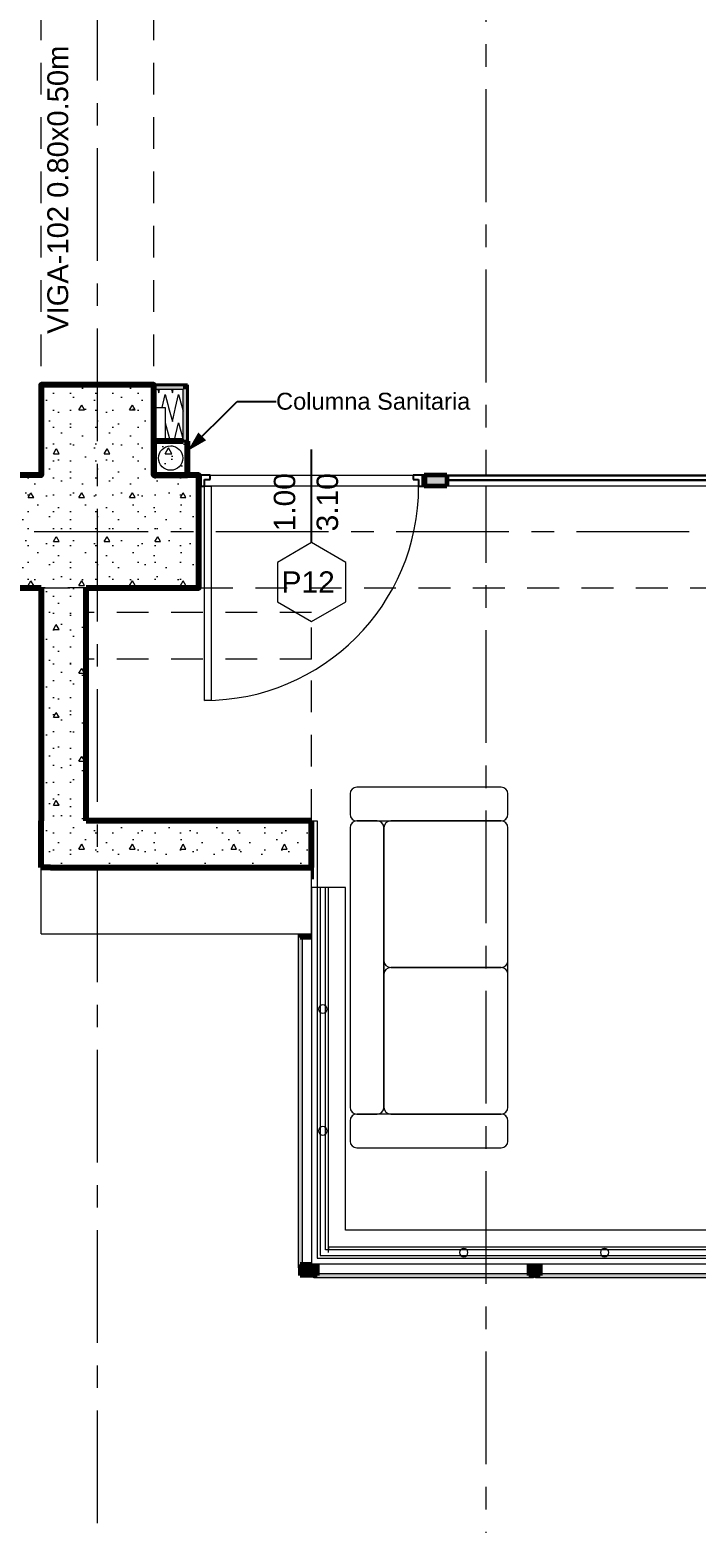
# Model space of a CAD drawing. Header units: inches. Extents: x -19 to 5698, y -728 to 92.
# Drawn here: x 314.52 to 317.48, y 3.05 to 9.67 of the extents above; entities that cross this region are included whole.
import ezdxf

# ---------------------------------------------------------------- set-up
doc = ezdxf.new("R2010")
doc.units = ezdxf.units.IN
doc.header["$MEASUREMENT"] = 0
doc.set_wipeout_variables(frame=1)
for name, pattern in [('Hidden Line', [0.195611, 0.141111, -0.0545]), ('Línea Oculta', [0.195611, 0.141111, -0.0545]), ('Punto & Raya', [0.65, 0.5, -0.075, 0, -0.075]), ('Wipeout_Contour', [1, 0, -1])]:
    doc.linetypes.add(name, pattern=pattern)
doc.layers.get('0').update_dxf_attribs({"color": 61})
for name, color, linetype in [('02 _ ARQ _ ALB _ Ejes Generales', 251, 'Continuous'), ('02 _ ARQ _ ALB _ Mobiliario', 7, 'Continuous'), ('02 _ ARQ _ ALB _ Muros Interiores', 7, 'Continuous'), ('02 _ ARQ _ ZON _ Espacio.3D', 7, 'Continuous'), ('08 _ STR _ EXT _ 06 Columnas', 7, 'Continuous'), ('08 _ STR _ EXT _ 07 Losa Aligerada', 7, 'Continuous'), ('08 _ STR _ EXT _ 08 Placas', 7, 'Continuous'), ('08 _ STR _ EXT _ 08 Placas Inclinadas', 7, 'Continuous'), ('08 _ STR _ EXT _ 09 Vigas', 251, 'Continuous'), ('Acabado - Muros', 7, 'Continuous'), ('Estructura - 04 MURO', 7, 'Continuous'), ('Estructura - Carga', 7, 'Continuous'), ('Interior - Escaleras & Barandillas', 7, 'Continuous'), ('Marcador - Secciones', 7, 'Continuous'), ('MEP - HVAC', 7, 'Continuous'), ('Notas - Etiquetas', 7, 'Continuous')]:
    doc.layers.add(name, color=color, linetype=linetype)
doc.styles.add('Estilo_Generado_4', font='swisse.ttf')
doc.dimstyles.new('Estilo_Generado__8', dxfattribs={"dimtxt": 0.18, "dimasz": 0.0912, "dimexe": 0.18, "dimexo": 0.0625, "dimgap": 0, "dimtad": 0, "dimtih": 1, "dimtoh": 1, "dimdec": 4, "dimzin": 0, "dimdsep": 46, "dimcen": 0.09, "dimadec": 0, "dimazin": 0, "dimtfac": 1, "dimtdec": 4, "dimtmove": 0, "dimatfit": 3, "dimldrblk": 'ARROWHEAD_5', "dimfxl": 1, "dimtolj": 1, "dimtzin": 0, "dimarcsym": 0})
pattern_1 = [(0, (277.50006, 1e-08), (0, 0.3897114), [0.024375, -0.200625]), (0, (277.61256, 0.19486), (0, 0.3897114), [0.024375, -0.200625]), (60, (277.50006, 1e-08), (-0.3375, 0.1948557), [0.024375, -0.200625]), (60, (277.72506, 1e-08), (-0.3375, 0.1948557), [0.024375, -0.200625]), (120, (277.52444, 1e-08), (0.3375, 0.1948557), [0.024375, -0.200625]), (120, (277.74944, 1e-08), (0.3375, 0.1948557), [0.024375, -0.200625]), (0, (277.50006, 0.0375), (0, 0.075), [0, -0.075, 0, -0.1125]), (45, (277.53756, 0.0375), (-0.05303301, 0.05303301), [0, -0.05625, 0, -0.09375])]

# ---------------------------------------------------------------- blocks, each defined once
blk = doc.blocks.new('*X225', base_point=(2412.1771, 0))
at = {"layer": 'Estructura - 04 MURO', "color": 9, "linetype": 'Continuous', "lineweight": 5}
for p, q in [((2449.8436, 8), (2449.8571, 8.0579)), ((2449.8571, 8.0579), (2449.8726, 8)), ((2449.8093, 8.0123), (2449.8126, 8))]:
    blk.add_line(p, q, dxfattribs=at)
blk = doc.blocks.new('*X226', base_point=(2412.1771, 0))
at = {"layer": 'Estructura - 04 MURO', "color": 9, "linetype": 'Continuous', "lineweight": 5}
for p, q in [((2449.7971, 8.0579), (2449.8093, 8.0123)), ((2449.7971, 8.0579), (2449.7971, 8.0579)), ((2449.8249, 8.08), (2449.8292, 8.064)), ((2449.8292, 8.064), (2449.8329, 8.08))]:
    blk.add_line(p, q, dxfattribs=at)
blk = doc.blocks.new('*X227', base_point=(2412.1771, 0))
at = {"layer": 'Estructura - 04 MURO', "color": 9, "linetype": 'Continuous', "lineweight": 5}
for p, q in [((2449.7471, 8.0207), (2449.7526, 8)), ((2449.7649, 8.08), (2449.7692, 8.064)), ((2449.7692, 8.064), (2449.7729, 8.08)), ((2449.7836, 8), (2449.7971, 8.0579))]:
    blk.add_line(p, q, dxfattribs=at)
blk = doc.blocks.new('*X228', base_point=(2412.1771, 0))
at = {"layer": 'Estructura - 04 MURO', "color": 9, "linetype": 'Continuous', "lineweight": 5}
for p, q in [((2449.8126, 8), (2449.8292, 7.938)), ((2449.8292, 7.938), (2449.8436, 8)), ((2449.8726, 8), (2449.8771, 7.9833)), ((2449.7971, 7.9319), (2449.819, 7.85)), ((2449.7971, 7.9319), (2449.7971, 7.9319)), ((2449.838, 7.85), (2449.8571, 7.9319)), ((2449.8571, 7.9319), (2449.8771, 7.8573))]:
    blk.add_line(p, q, dxfattribs=at)
blk = doc.blocks.new('ARROWHEAD_5')
at = {"linetype": 'Continuous', "lineweight": 0}
blk.add_hatch(color=0, dxfattribs=at).paths.add_polyline_path([(-1, 0.2679), (0, 0), (-1, -0.2679)])
at = {"color": 0, "linetype": 'Continuous', "lineweight": 0}
blk.add_line((0, 0), (-1, 0), dxfattribs=at)

msp = doc.modelspace()

# ---------------------------------------------------------------- hatches: boundary and pattern name
at = {"layer": '08 _ STR _ EXT _ 06 Columnas', "linetype": 'Continuous', "lineweight": 9}
h = msp.add_hatch(dxfattribs=at)
h.set_pattern_fill('HORMIGÓN_EN_MASA_0002', style=0, pattern_type=2)
h.set_pattern_definition(pattern_1)
h.paths.add_polyline_path([(314.37, 7.2), (314.57, 7.2), (314.77, 7.2), (315.27, 7.2), (315.27, 7.7), (315.07, 7.7), (315.07, 8.1), (314.57, 8.1), (314.57, 7.7), (314.37, 7.7)])
at = {"layer": '08 _ STR _ EXT _ 08 Placas', "linetype": 'Continuous', "lineweight": 9}
h = msp.add_hatch(dxfattribs=at)
h.set_pattern_fill('HORMIGÓN_EN_MASA_0002', color=250, style=0, pattern_type=2)
h.set_pattern_definition(pattern_1)
h.paths.add_polyline_path([(314.6404, 6.1655), (314.77, 7.0899), (314.77, 7.2), (314.57, 7.2), (314.57, 6.1655)])
h = msp.add_hatch(dxfattribs=at)
h.set_pattern_fill('HORMIGÓN_EN_MASA_0002', color=250, style=0, pattern_type=2)
h.set_pattern_definition(pattern_1)
h.paths.add_polyline_path([(314.77, 7.0899), (314.741, 6.8828), (314.77, 6.8828)])
h = msp.add_hatch(dxfattribs=at)
h.set_pattern_fill('HORMIGÓN_EN_MASA_0002', color=250, style=0, pattern_type=2)
h.set_pattern_definition(pattern_1)
h.paths.add_polyline_path([(314.77, 6.8828), (314.741, 6.8828), (314.6404, 6.1655), (314.77, 6.1655)])
at = {"layer": '08 _ STR _ EXT _ 08 Placas Inclinadas', "linetype": 'Continuous', "lineweight": 9}
h = msp.add_hatch(dxfattribs=at)
h.set_pattern_fill('HORMIGÓN_EN_MASA_0002', color=250, style=0, pattern_type=2)
h.set_pattern_definition(pattern_1)
h.paths.add_polyline_path([(314.6114, 5.9584), (314.6404, 6.1655), (314.57, 6.1655), (314.57, 5.9584)])
at = {"layer": 'Acabado - Muros', "linetype": 'Continuous', "lineweight": 9}
for points in [[(315.7099, 5.6829), (315.7299, 5.6829), (315.7299, 5.9227), (315.7099, 5.9227)], [(315.7099, 4.1829), (315.7299, 4.1829), (315.7299, 5.6629), (315.7099, 5.6629)], [(315.7799, 4.1379), (316.7539, 4.1379), (316.7539, 4.1579), (315.7799, 4.1579)], [(316.7639, 4.1379), (318.2539, 4.1379), (318.2539, 4.1579), (316.7639, 4.1579)]]:
    msp.add_hatch(color=250, dxfattribs=at).paths.add_polyline_path(points)
at = {"layer": 'Acabado - Muros', "linetype": 'Continuous', "lineweight": 0}
for points in [[(315.7699, 5.9072), (315.7699, 5.9589), (315.7199, 5.9589), (315.7199, 5.9072)], [(315.7699, 5.6479), (315.7699, 5.6979), (315.7199, 5.6979), (315.7199, 5.6479)], [(315.7699, 4.1979), (315.7199, 4.1979), (315.7199, 4.1479), (315.7699, 4.1479)], [(315.7949, 4.1979), (315.7449, 4.1979), (315.7449, 4.1479), (315.7949, 4.1479)], [(316.7339, 4.1979), (316.7339, 4.1479), (316.7839, 4.1479), (316.7839, 4.1979)]]:
    msp.add_hatch(color=254, dxfattribs=at).paths.add_polyline_path(points)
at = {"layer": 'Estructura - 04 MURO', "linetype": 'Continuous', "lineweight": 9}
for points in [[(315.2, 8.1), (315.07, 8.1), (315.07, 8.08), (315.2, 8.08)], [(315.2, 8.08), (315.22, 8.08), (315.22, 8.1)], [(315.2, 8.08), (315.22, 8.1), (315.2, 8.1)], [(315.2, 8.08), (315.2, 7.85), (315.22, 7.85), (315.22, 8.08)]]:
    msp.add_hatch(color=250, dxfattribs=at).paths.add_polyline_path(points)
at = {"layer": 'Estructura - Carga', "linetype": 'Continuous', "lineweight": 13}
h = msp.add_hatch(dxfattribs=at)
h.set_pattern_fill('HORMIGÓN_ARMADO_0002', color=251, style=0, pattern_type=2)
h.set_pattern_definition([(0, (277.50006, 1e-08), (0, 0.3117692), [0.03, -0.15]), (0, (277.59006, 0.1559), (0, 0.3117692), [0.03, -0.15]), (60, (277.50006, 1e-08), (-0.27, 0.1558846), [0.03, -0.15]), (60, (277.68006, 1e-08), (-0.27, 0.1558846), [0.03, -0.15]), (120, (277.53006, 1e-08), (0.27, 0.1558846), [0.03, -0.15]), (120, (277.71006, 1e-08), (0.27, 0.1558846), [0.03, -0.15]), (0, (277.50006, 0.03), (0, 0.06), [0, -0.06, 0, -0.09]), (45, (277.53006, 0.03), (-0.04242641, 0.04242641), [0, -0.045, 0, -0.075])])
h.paths.add_polyline_path([(315.2, 7.85), (315.07, 7.85), (315.07, 7.7), (315.22, 7.7), (315.22, 7.85)])

# ---------------------------------------------------------------- linework, layer by layer
at = {"layer": '02 _ ARQ _ ALB _ Ejes Generales', "color": 251, "linetype": 'Punto & Raya', "lineweight": 13, "true_color": 0x636466}
msp.add_line((283.3455, 7.45), (332.07, 7.45), dxfattribs=at)
at = {"layer": '02 _ ARQ _ ALB _ Mobiliario', "color": 175, "linetype": 'Continuous', "lineweight": 13}
for p, q in [((316.6108, 6.3151), (315.9708, 6.3151)), ((315.9408, 6.2851), (315.9408, 6.1951)), ((316.6408, 6.1951), (316.6408, 6.2851)), ((316.0608, 6.1651), (315.9708, 6.1651)), ((315.9708, 6.1651), (316.6108, 6.1651)), ((316.6108, 6.1651), (316.1208, 6.1651)), ((316.6108, 6.1651), (316.1208, 6.1651)), ((316.0908, 6.1351), (316.0908, 5.5451)), ((316.0908, 6.1351), (316.0908, 4.8951)), ((316.0908, 4.8951), (316.0908, 6.1351)), ((316.6408, 5.5451), (316.6408, 6.1351)), ((316.6408, 4.8951), (316.6408, 6.1351)), ((316.6108, 5.5151), (316.1208, 5.5151)), ((316.1208, 5.5151), (316.6108, 5.5151)), ((316.0908, 5.4851), (316.0908, 4.8951)), ((316.6408, 4.8951), (316.6408, 5.4851)), ((315.9708, 4.8651), (316.0608, 4.8651)), ((316.6108, 4.8651), (315.9708, 4.8651)), ((316.1208, 4.8651), (316.6108, 4.8651)), ((316.1208, 4.8651), (316.6108, 4.8651)), ((316.6408, 4.7451), (316.6408, 4.8351)), ((315.9708, 4.7151), (316.6108, 4.7151))]:
    msp.add_line(p, q, dxfattribs=at)
for centre, start, end in [((315.9708, 6.2851), 90, 180), ((316.6108, 6.2851), 0, 90), ((315.9708, 6.1951), 180, 270), ((315.9708, 6.1351), 90, 180), ((316.0608, 6.1351), 0, 90), ((316.1208, 6.1351), 90, 180), ((316.1208, 6.1351), 90, 180), ((316.6108, 6.1951), 270, 0), ((316.6108, 6.1351), 0, 90), ((316.6108, 6.1351), 0, 90), ((316.1208, 5.5451), 180, 270), ((316.1208, 5.4851), 90, 180), ((316.6108, 5.5451), 270, 0), ((316.6108, 5.4851), 0, 90), ((316.0608, 4.8951), 270, 0), ((316.1208, 4.8951), 180, 270), ((316.1208, 4.8951), 180, 270), ((316.6108, 4.8951), 270, 0), ((316.6108, 4.8951), 270, 0), ((316.6108, 4.8351), 0, 90), ((316.6108, 4.7451), 270, 0)]:
    msp.add_arc(centre, 0.03, start, end, dxfattribs=at)
at = {"layer": '02 _ ARQ _ ALB _ Muros Interiores', "color": 152, "linetype": 'Continuous', "lineweight": 25}
msp.add_line((315.77, 7.4), (315.77, 7.8125), dxfattribs=at)
at = {"layer": '02 _ ARQ _ ALB _ Muros Interiores', "color": 7, "linetype": 'Continuous', "lineweight": 80}
for p, q in [((315.27, 7.7), (315.27, 7.65)), ((315.27, 7.7), (315.27, 7.65)), ((315.27, 7.7), (315.27, 7.65)), ((316.27, 7.7), (316.27, 7.65)), ((316.27, 7.7), (316.27, 7.65)), ((316.27, 7.7), (316.27, 7.65))]:
    msp.add_line(p, q, dxfattribs=at)
at = {"layer": '02 _ ARQ _ ALB _ Muros Interiores', "color": 165, "linetype": 'Continuous', "lineweight": 25}
for p, q in [((315.27, 7.7), (315.27, 7.65)), ((315.32, 7.7), (315.27, 7.7)), ((315.32, 7.68), (315.32, 7.7)), ((316.22, 7.7), (316.22, 7.68)), ((316.27, 7.7), (316.22, 7.7)), ((316.27, 7.65), (316.27, 7.7)), ((315.27, 7.65), (315.295, 7.65)), ((315.295, 7.65), (315.295, 7.68)), ((315.295, 7.68), (315.32, 7.68)), ((316.22, 7.68), (316.245, 7.68)), ((316.245, 7.68), (316.245, 7.65)), ((316.245, 7.65), (316.27, 7.65))]:
    msp.add_line(p, q, dxfattribs=at)
at = {"layer": '02 _ ARQ _ ALB _ Muros Interiores', "color": 165, "linetype": 'Continuous', "lineweight": 15}
for p, q in [((315.295, 6.7), (315.295, 7.65)), ((315.295, 7.65), (315.325, 7.65)), ((315.325, 7.65), (315.325, 6.7)), ((315.325, 6.7), (315.295, 6.7))]:
    msp.add_line(p, q, dxfattribs=at)
at = {"layer": '02 _ ARQ _ ALB _ Muros Interiores', "color": 251, "linetype": 'Continuous', "lineweight": 13, "flags": 128}
msp.add_lwpolyline([(315.77, 7.05), (315.9216, 7.1375), (315.9216, 7.3125), (315.77, 7.4), (315.6185, 7.3125), (315.6185, 7.1375)], close=True, dxfattribs=at)
at = {"layer": '02 _ ARQ _ ALB _ Muros Interiores', "color": 165, "linetype": 'Continuous', "lineweight": 15}
msp.add_arc((315.295, 7.65), 0.95, 270, 0, dxfattribs=at)
at = {"layer": '02 _ ARQ _ ZON _ Espacio.3D', "color": 254, "linetype": 'Continuous', "lineweight": 0, "flags": 128}
msp.add_lwpolyline([(307.57, 8.1), (308.07, 8.1), (308.07, 7.7), (308.47, 7.7), (308.47, 7.35), (314.37, 7.35), (314.37, 7.7), (314.57, 7.7), (314.57, 8.1), (315.07, 8.1), (315.07, 7.7), (321.17, 7.7), (321.17, 16.9), (320.97, 16.9), (320.97, 17.4), (315.0697, 17.35), (315.07, 16.5), (314.57, 16.5), (314.5697, 17.15), (308.07, 17.15), (308.07, 16.5), (307.57, 16.5)], dxfattribs=at)
msp.add_lwpolyline([(315.27, 7.2), (314.77, 7.2), (314.77, 6.1655), (315.7699, 6.1655), (315.7951, 6.1655), (315.7951, 4.3205), (320.8551, 4.3205), (320.8551, 6.1655), (321.87, 6.1655), (321.87, 7.2), (321.17, 7.2), (321.17, 7.65), (315.27, 7.65)], close=True, dxfattribs=at)
at = {"layer": '08 _ STR _ EXT _ 06 Columnas', "color": 7, "linetype": 'Continuous', "lineweight": 80, "flags": 128}
msp.add_lwpolyline([(314.77, 7.2), (315.27, 7.2), (315.27, 7.7), (315.07, 7.7), (315.07, 8.1), (314.57, 8.1), (314.57, 7.7), (314.37, 7.7), (314.37, 7.2), (314.57, 7.2)], dxfattribs=at)
at = {"layer": '08 _ STR _ EXT _ 07 Losa Aligerada', "color": 7, "linetype": 'Continuous', "lineweight": 18, "flags": 128}
msp.add_lwpolyline([(291.2937, 6.3), (302.1003, 6.3), (302.1003, 6.2005), (307.2981, 6.2005), (307.2981, 7.2), (314.57, 7.2), (314.57, 5.6637), (315.7699, 5.6637), (315.7699, 4.2), (320.8699, 4.2), (320.8699, 5.6637), (322.07, 5.6637)], dxfattribs=at)
at = {"layer": '08 _ STR _ EXT _ 08 Placas', "color": 7, "linetype": 'Continuous', "lineweight": 80, "flags": 128}
for points in [[(314.57, 7.2), (314.57, 6.1655)], [(314.77, 7.0899), (314.77, 7.2)]]:
    msp.add_lwpolyline(points, dxfattribs=at)
at = {"layer": '08 _ STR _ EXT _ 08 Placas Inclinadas', "color": 7, "linetype": 'Continuous', "lineweight": 80}
for p, q in [((314.77, 6.8828), (314.77, 7.0899)), ((314.77, 6.8828), (314.77, 7.0899)), ((314.77, 6.1655), (314.77, 6.8828)), ((314.77, 6.1655), (314.77, 6.8828)), ((315.7699, 6.1655), (314.77, 6.1655))]:
    msp.add_line(p, q, dxfattribs=at)
at = {"layer": '08 _ STR _ EXT _ 08 Placas Inclinadas', "color": 251, "linetype": 'Línea Oculta', "lineweight": 13}
msp.add_line((315.7699, 6.8828), (314.77, 6.8828), dxfattribs=at)
at = {"layer": '08 _ STR _ EXT _ 08 Placas Inclinadas', "color": 251, "linetype": 'Línea Oculta', "lineweight": 13, "flags": 128}
for points in [[(315.7699, 7.0899), (314.77, 7.0899)], [(315.7699, 6.8828), (315.7699, 7.0899)], [(315.7699, 6.1655), (315.7699, 6.8828)]]:
    msp.add_lwpolyline(points, dxfattribs=at)
at = {"layer": '08 _ STR _ EXT _ 09 Vigas', "color": 251, "linetype": 'Hidden Line', "lineweight": 13, "true_color": 0x636466}
for p, q in [((314.57, 7.7), (314.57, 16.9)), ((315.07, 7.7), (315.07, 16.9)), ((308.07, 7.7), (314.57, 7.7)), ((315.07, 7.7), (321.57, 7.7)), ((287.07, 7.2), (329.07, 7.2)), ((315.07, 7.2), (314.57, 7.2))]:
    msp.add_line(p, q, dxfattribs=at)
at = {"layer": 'Acabado - Muros', "color": 7, "linetype": 'Continuous', "lineweight": 60}
for p, q in [((316.27, 7.7), (316.27, 7.65)), ((315.7199, 5.9589), (315.7199, 5.9072)), ((315.7699, 5.9589), (315.7199, 5.9589)), ((315.7699, 5.9072), (315.7199, 5.9072)), ((315.7699, 5.9589), (315.7699, 5.9072)), ((315.7199, 5.6979), (315.7199, 5.6479)), ((315.7699, 5.6979), (315.7199, 5.6979)), ((315.7699, 5.6979), (315.7699, 5.6479)), ((315.7699, 5.6479), (315.7199, 5.6479)), ((315.7699, 4.1979), (315.7199, 4.1979)), ((315.7199, 4.1979), (315.7199, 4.1479)), ((315.7949, 4.1979), (315.7449, 4.1979)), ((315.7449, 4.1979), (315.7449, 4.1479)), ((315.7699, 4.1979), (315.7699, 4.1479)), ((315.7949, 4.1979), (315.7949, 4.1479)), ((316.7339, 4.1979), (316.7339, 4.1479)), ((316.7839, 4.1979), (316.7339, 4.1979)), ((316.7839, 4.1979), (316.7839, 4.1479)), ((315.7699, 4.1479), (315.7199, 4.1479)), ((315.7949, 4.1479), (315.7449, 4.1479)), ((316.7839, 4.1479), (316.7339, 4.1479))]:
    msp.add_line(p, q, dxfattribs=at)
at = {"layer": 'Acabado - Muros', "color": 7, "linetype": 'Continuous', "lineweight": 13, "flags": 128}
for points in [[(315.7099, 5.6829), (315.7299, 5.6829), (315.7299, 5.9227), (315.7099, 5.9227)], [(315.7099, 4.1829), (315.7299, 4.1829), (315.7299, 5.6629), (315.7099, 5.6629)], [(315.7799, 4.1379), (315.7799, 4.1579), (316.7539, 4.1579), (316.7539, 4.1379)], [(316.7639, 4.1379), (316.7639, 4.1579), (318.2539, 4.1579), (318.2539, 4.1379)]]:
    msp.add_lwpolyline(points, close=True, dxfattribs=at)
at = {"layer": 'Estructura - 04 MURO', "color": 143, "linetype": 'Continuous', "lineweight": 5}
for p, q in [((315.12, 8.08), (315.07, 8.08)), ((315.2, 8.08), (315.12, 8.08)), ((315.2, 8), (315.2, 8.08)), ((315.2, 8), (315.2, 8.08)), ((315.2, 7.85), (315.2, 8))]:
    msp.add_line(p, q, dxfattribs=at)
at = {"layer": 'Estructura - 04 MURO', "color": 7, "linetype": 'Continuous', "lineweight": 40, "flags": 128}
for points in [[(315.22, 8.1), (315.07, 8.1)], [(315.22, 8.1), (315.22, 8.08)], [(315.22, 7.85), (315.22, 8.08)], [(315.22, 7.85), (315.2, 7.85)]]:
    msp.add_lwpolyline(points, dxfattribs=at)
at = {"layer": 'Estructura - 04 MURO', "color": 143, "linetype": 'Continuous', "lineweight": 5, "flags": 128}
for points in [[(315.07, 8), (315.12, 8)], [(315.12, 8), (315.12, 7.85)]]:
    msp.add_lwpolyline(points, dxfattribs=at)
at = {"layer": 'Estructura - Carga', "color": 7, "linetype": 'Continuous', "lineweight": 80, "flags": 128}
msp.add_lwpolyline([(315.2, 7.85), (315.07, 7.85), (315.07, 7.7), (315.22, 7.7), (315.22, 7.85)], dxfattribs=at)
at = {"layer": 'MEP - HVAC', "color": 7, "linetype": 'Continuous', "lineweight": 13, "flags": 128}
msp.add_lwpolyline([(315.145, 7.829, -1), (315.145, 7.721, -1)], format="xyb", close=True, dxfattribs=at)

# ---------------------------------------------------------------- block references
at = {"layer": 'Estructura - 04 MURO', "color": 7, "lineweight": 80}
for name in ['*X227', '*X226', '*X225', '*X228']:
    msp.add_blockref(name, (277.5001, 0), dxfattribs=at)

# ---------------------------------------------------------------- texts
at = {"layer": '02 _ ARQ _ ALB _ Muros Interiores', "color": 5, "lineweight": 25, "char_height": 0.095, "attachment_point": 7, "rotation": 90, "style": 'Estilo_Generado_4'}
for s, insert in [('\\A1;{\\pql;\\pt0;\\fSwis721 Ex BT|b0|i0|c0|p34;1.00\\fSwis721 Ex BT|b0|i0|c0|p34;\\A1{\\H.66x;\\S^  ;}\\fSwis721 Ex BT|b0|i0|c0|p34;\\fSwis721 Ex BT|b0|i0|c0|p34;}', (315.725, 7.45)), ('\\A1;{\\pql;\\pt0;\\fSwis721 Ex BT|b0|i0|c0|p34;3.10\\fSwis721 Ex BT|b0|i0|c0|p34;\\A1{\\H.66x;\\S^  ;}\\fSwis721 Ex BT|b0|i0|c0|p34;\\fSwis721 Ex BT|b0|i0|c0|p34;}', (315.915, 7.45))]:
    msp.add_mtext(s, dxfattribs=dict(at, insert=insert))
at = {"layer": '02 _ ARQ _ ALB _ Muros Interiores', "color": 5, "lineweight": 25, "insert": (315.6367, 7.1775), "char_height": 0.095, "attachment_point": 7, "style": 'Estilo_Generado_4'}
msp.add_mtext('\\A1;{\\pql;\\pt0;\\fSwis721 Ex BT|b0|i0|c0|p34;P12\\fSwis721 Ex BT|b0|i0|c0|p34;\\fSwis721 Ex BT|b0|i0|c0|p34;\\fSwis721 Ex BT|b0|i0|c0|p34;}', dxfattribs=at)
at = {"layer": 'Notas - Etiquetas', "color": 171, "linetype": 'Continuous', "lineweight": 13, "insert": (314.5976, 8.3263), "char_height": 0.0925, "attachment_point": 1, "rotation": 90, "style": 'Estilo_Generado_4'}
msp.add_mtext('\\A1;{\\pql;\\fSwis721 Ex BT|b0|i0|c0|p34;VIGA-102\\fSwis721 Ex BT|b0|i0|c0|p34; \\fSwis721 Ex BT|b0|i0|c0|p34;0.80\\fSwis721 Ex BT|b0|i0|c0|p34;x\\fSwis721 Ex BT|b0|i0|c0|p34;0.50\\fSwis721 Ex BT|b0|i0|c0|p34;m}', dxfattribs=at)
at = {"layer": 'Notas - Etiquetas', "color": 5, "linetype": 'Continuous', "lineweight": 35, "insert": (315.6123, 8.0268), "char_height": 0.075, "attachment_point": 4, "style": 'Estilo_Generado_4'}
msp.add_mtext('\\A1;{\\pql;\\fSwis721 Ex BT|b0|i0|c0|p34;Columna Sanitaria}', dxfattribs=at)

# ---------------------------------------------------------------- leaders
at = {"layer": 'Notas - Etiquetas', "color": 144, "linetype": 'Continuous', "lineweight": 13, "annotation_type": 0, "has_hookline": 1, "hookline_direction": 0, "text_width": 1.0171}
msp.add_leader([(315.22, 7.8067), (315.4405, 8.0268), (315.6123, 8.0268)], dimstyle='Estilo_Generado__8', dxfattribs=at)

# ---------------------------------------------------------------- next in the draw order: wipeouts: each hides what was drawn before it
at = {"color": 254, "linetype": 'Wipeout_Contour', "lineweight": 0, "ltscale": 7348.304859}
msp.add_wipeout([(314.6114, 5.9584), (314.57, 5.9584), (314.57, 5.6637)], dxfattribs=at).dxf.layer = '08 _ STR _ EXT _ 08 Placas Inclinadas'
at = {"color": 254, "linetype": 'Wipeout_Contour', "lineweight": 0, "ltscale": 7351.151175}
msp.add_wipeout([(315.9199, 4.35), (315.7699, 4.2), (315.9199, 4.2)], dxfattribs=at).dxf.layer = 'Estructura - 04 MURO'

# ---------------------------------------------------------------- next in the draw order: wipeouts: each hides what was drawn before it
at = {"color": 254, "linetype": 'Wipeout_Contour', "lineweight": 0, "ltscale": 9799.42269}
msp.add_wipeout([(314.57, 5.6637), (315.7699, 5.6637), (315.7699, 5.9584), (314.6114, 5.9584)], dxfattribs=at).dxf.layer = '08 _ STR _ EXT _ 08 Placas Inclinadas'
at = {"color": 254, "linetype": 'Wipeout_Contour', "lineweight": 0, "ltscale": 7352.003179}
msp.add_wipeout([(315.9199, 4.35), (315.7699, 4.35), (315.7699, 4.2)], dxfattribs=at).dxf.layer = 'Estructura - 04 MURO'

# ---------------------------------------------------------------- next in the draw order: hatches: boundary and pattern name
at = {"layer": '08 _ STR _ EXT _ 08 Placas Inclinadas', "linetype": 'Continuous', "lineweight": 9}
h = msp.add_hatch(dxfattribs=at)
h.set_pattern_fill('HORMIGÓN_EN_MASA_0002', color=250, style=0, pattern_type=2)
h.set_pattern_definition(pattern_1)
h.paths.add_polyline_path([(314.77, 6.1655), (314.6404, 6.1655), (314.6114, 5.9584), (314.77, 5.9584)])
h = msp.add_hatch(dxfattribs=at)
h.set_pattern_fill('HORMIGÓN_EN_MASA_0002', color=250, style=0, pattern_type=2)
h.set_pattern_definition(pattern_1)
h.paths.add_polyline_path([(314.77, 5.9584), (315.7699, 5.9584), (315.7699, 6.1655), (314.77, 6.1655)])

# ---------------------------------------------------------------- next in the draw order: linework, layer by layer
at = {"layer": '02 _ ARQ _ ALB _ Ejes Generales', "color": 251, "linetype": 'Punto & Raya', "lineweight": 13, "true_color": 0x636466}
msp.add_line((314.82, 3.05), (314.82, 44.9), dxfattribs=at)
at = {"layer": '08 _ STR _ EXT _ 08 Placas', "color": 7, "linetype": 'Continuous', "lineweight": 80}
msp.add_line((314.6114, 5.9584), (314.57, 5.9584), dxfattribs=at)
at = {"layer": '08 _ STR _ EXT _ 08 Placas', "color": 7, "linetype": 'Continuous', "lineweight": 80, "flags": 128}
msp.add_lwpolyline([(314.57, 5.9584), (314.57, 6.1655)], dxfattribs=at)
at = {"layer": '08 _ STR _ EXT _ 08 Placas', "color": 7, "linetype": 'Continuous', "lineweight": 13, "flags": 128}
msp.add_lwpolyline([(314.57, 5.6637), (314.57, 5.9584)], dxfattribs=at)
at = {"layer": '08 _ STR _ EXT _ 08 Placas Inclinadas', "color": 7, "linetype": 'Continuous', "lineweight": 80}
for p, q in [((314.6114, 5.9584), (314.77, 5.9584)), ((314.77, 5.9584), (315.7699, 5.9584))]:
    msp.add_line(p, q, dxfattribs=at)
at = {"layer": '08 _ STR _ EXT _ 08 Placas Inclinadas', "color": 7, "linetype": 'Continuous', "lineweight": 80, "flags": 128}
msp.add_lwpolyline([(315.7699, 5.9584), (315.7699, 6.1655)], dxfattribs=at)
at = {"layer": '08 _ STR _ EXT _ 08 Placas Inclinadas', "color": 7, "linetype": 'Continuous', "lineweight": 13, "flags": 128}
for points in [[(315.7699, 5.6637), (315.7699, 5.9584)], [(314.57, 5.6637), (315.7699, 5.6637)]]:
    msp.add_lwpolyline(points, dxfattribs=at)
at = {"layer": 'Estructura - 04 MURO', "color": 7, "linetype": 'Continuous', "lineweight": 13, "flags": 128}
msp.add_lwpolyline([(315.7699, 4.2), (315.9199, 4.2)], dxfattribs=at)
at = {"layer": 'Interior - Escaleras & Barandillas', "color": 161, "linetype": 'Continuous', "lineweight": 13}
for p, q in [((315.7949, 4.2625), (315.7949, 4.25)), ((315.7949, 4.25), (315.7949, 4.225)), ((315.8699, 4.275), (315.8449, 4.275)), ((315.8449, 4.275), (315.8449, 4.2625)), ((315.8449, 4.25), (315.8449, 4.2625)), ((315.8824, 4.275), (315.8699, 4.275)), ((315.7949, 4.225), (315.8449, 4.225)), ((315.8449, 4.225), (315.8699, 4.225)), ((315.8699, 4.225), (315.8824, 4.225))]:
    msp.add_line(p, q, dxfattribs=at)

# ---------------------------------------------------------------- next in the draw order: wipeouts: each hides what was drawn before it
at = {"color": 254, "linetype": 'Wipeout_Contour', "lineweight": 0, "ltscale": 9802.109788}
msp.add_wipeout([(315.9199, 4.35), (315.9199, 5.8707), (315.7699, 5.8707), (315.7699, 4.35)], dxfattribs=at).dxf.layer = 'Estructura - 04 MURO'

# ---------------------------------------------------------------- next in the draw order: linework, layer by layer
at = {"layer": '02 _ ARQ _ ALB _ Mobiliario', "color": 175, "linetype": 'Continuous', "lineweight": 13}
for p, q in [((315.9408, 6.1351), (315.9408, 4.8951)), ((315.9408, 4.8351), (315.9408, 4.7451))]:
    msp.add_line(p, q, dxfattribs=at)
for centre, start, end in [((315.9708, 4.8951), 180, 270), ((315.9708, 4.8351), 90, 180), ((315.9708, 4.7451), 180, 270)]:
    msp.add_arc(centre, 0.03, start, end, dxfattribs=at)
at = {"layer": 'Estructura - 04 MURO', "color": 7, "linetype": 'Continuous', "lineweight": 13, "flags": 128}
for points in [[(315.7699, 5.8707), (315.7699, 4.2)], [(315.9199, 5.8707), (315.7699, 5.8707)], [(315.9199, 4.35), (315.9199, 5.8707)]]:
    msp.add_lwpolyline(points, dxfattribs=at)
at = {"layer": 'Interior - Escaleras & Barandillas', "color": 161, "linetype": 'Continuous', "lineweight": 13}
for p, q in [((315.8449, 5.8707), (315.7949, 5.8707)), ((315.7949, 5.8707), (315.7949, 4.2625)), ((315.8324, 5.8707), (315.8074, 5.8707)), ((315.8074, 5.8707), (315.8074, 4.2375)), ((315.8324, 5.8707), (315.8074, 5.8707)), ((315.8074, 5.8707), (315.8074, 4.2375)), ((315.8324, 5.8707), (315.8074, 5.8707)), ((315.8074, 5.8707), (315.8074, 4.2375)), ((315.8324, 4.2625), (315.8324, 5.8707)), ((315.8324, 4.2625), (315.8324, 5.8707)), ((315.8324, 4.2625), (315.8324, 5.8707)), ((315.8449, 4.2625), (315.8449, 5.8707))]:
    msp.add_line(p, q, dxfattribs=at)
at = {"layer": 'Interior - Escaleras & Barandillas', "color": 161, "linetype": 'Continuous', "lineweight": 13, "flags": 128}
for points in [[(315.8387, 5.3305, 1), (315.8012, 5.3305, 1)], [(315.8387, 4.7902, 1), (315.8012, 4.7902, 1)]]:
    msp.add_lwpolyline(points, format="xyb", close=True, dxfattribs=at)

# ---------------------------------------------------------------- next in the draw order: wipeouts: each hides what was drawn before it
at = {"color": 254, "linetype": 'Wipeout_Contour', "lineweight": 0, "ltscale": 9812.002904}
msp.add_wipeout([(315.9199, 4.2), (320.7199, 4.2), (320.7199, 4.35), (315.9199, 4.35)], dxfattribs=at).dxf.layer = 'Estructura - 04 MURO'

# ---------------------------------------------------------------- next in the draw order: linework, layer by layer
at = {"layer": 'Estructura - 04 MURO', "color": 7, "linetype": 'Continuous', "lineweight": 13, "flags": 128}
for points in [[(320.7199, 4.35), (315.9199, 4.35)], [(315.9199, 4.2), (320.8699, 4.2)]]:
    msp.add_lwpolyline(points, dxfattribs=at)
at = {"layer": 'Interior - Escaleras & Barandillas', "color": 161, "linetype": 'Continuous', "lineweight": 13}
for p, q in [((320.8074, 4.2625), (315.8324, 4.2625)), ((320.8074, 4.2625), (315.8324, 4.2625)), ((320.8074, 4.2625), (315.8324, 4.2625)), ((320.8074, 4.275), (315.8824, 4.275)), ((315.8074, 4.2375), (320.8324, 4.2375)), ((315.8074, 4.2375), (320.8324, 4.2375)), ((315.8074, 4.2375), (320.8324, 4.2375)), ((315.8824, 4.225), (320.8074, 4.225))]:
    msp.add_line(p, q, dxfattribs=at)
at = {"layer": 'Interior - Escaleras & Barandillas', "color": 161, "linetype": 'Continuous', "lineweight": 13, "flags": 128}
for points in [[(316.4449, 4.2688, 1), (316.4449, 4.2313, 1)], [(317.0699, 4.2688, 1), (317.0699, 4.2313, 1)]]:
    msp.add_lwpolyline(points, format="xyb", close=True, dxfattribs=at)
at = {"layer": 'Marcador - Secciones', "color": 251, "linetype": 'Punto & Raya', "lineweight": 13, "true_color": 0x636466}
msp.add_line((316.5425, 46.2111), (316.5425, 0.8878), dxfattribs=at)

# ---------------------------------------------------------------- next in the draw order: wipeouts: each hides what was drawn before it
at = {"color": 254, "linetype": 'Wipeout_Contour', "lineweight": 0, "ltscale": 9807.132557}
msp.add_wipeout([(316.37, 7.65), (317.8181, 7.65), (317.8181, 7.7), (316.37, 7.7)], dxfattribs=at).dxf.layer = 'Acabado - Muros'

# ---------------------------------------------------------------- next in the draw order: linework, layer by layer
at = {"layer": 'Acabado - Muros', "color": 251, "linetype": 'Continuous', "lineweight": 13, "flags": 128}
for points in [[(317.8181, 7.7), (316.37, 7.7)], [(317.8181, 7.65), (316.37, 7.65)]]:
    msp.add_lwpolyline(points, dxfattribs=at)

# ---------------------------------------------------------------- next in the draw order: wipeouts: each hides what was drawn before it
at = {"color": 254, "linetype": 'Wipeout_Contour', "lineweight": 0, "ltscale": 9807.132682}
msp.add_wipeout([(316.37, 7.695), (316.37, 7.675), (317.8181, 7.675), (317.8181, 7.695)], dxfattribs=at).dxf.layer = 'Acabado - Muros'

# ---------------------------------------------------------------- next in the draw order: hatches: boundary and pattern name
at = {"layer": 'Acabado - Muros', "linetype": 'Continuous', "lineweight": 0}
msp.add_hatch(color=254, dxfattribs=at).paths.add_polyline_path([(316.37, 7.7), (316.27, 7.7), (316.27, 7.65), (316.37, 7.65)])
h = msp.add_hatch(dxfattribs=at)
h.set_pattern_fill('CONTRACHAPADO_0002', color=254, style=0, pattern_type=2)
h.set_pattern_definition([(0, (277.50006, 1e-08), (0, 0.030000001), [])])
h.paths.add_polyline_path([(316.37, 7.695), (316.37, 7.675), (317.8181, 7.675), (317.8181, 7.695)])

# ---------------------------------------------------------------- next in the draw order: linework, layer by layer
at = {"layer": 'Acabado - Muros', "color": 7, "linetype": 'Continuous', "lineweight": 60}
for p, q in [((316.37, 7.7), (316.27, 7.7)), ((316.37, 7.7), (316.37, 7.65)), ((316.37, 7.65), (316.27, 7.65))]:
    msp.add_line(p, q, dxfattribs=at)
at = {"layer": 'Acabado - Muros', "color": 7, "linetype": 'Continuous', "lineweight": 13, "flags": 128}
msp.add_lwpolyline([(316.37, 7.695), (316.37, 7.675), (317.8181, 7.675), (317.8181, 7.695)], close=True, dxfattribs=at)

doc.saveas('drawing.dxf')
